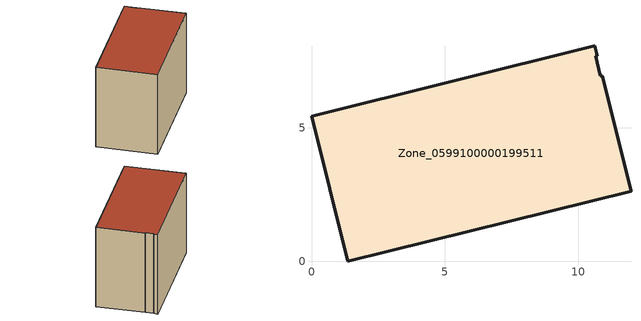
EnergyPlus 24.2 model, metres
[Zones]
Zone_0599100000199511
 floor ground (C_G): 0,5.43 10.63,8.07 10.72,7.7 10.67,7.69 10.84,6.95 10.91,6.96 11.99,2.62 1.36,0 z0
 wall outside (C_F): 10.63,8.07 0,5.43 1.36,0 11.99,2.62 10.91,6.96 10.84,6.95 10.67,7.69 10.72,7.7 10.63,8.07 z0:8.14
 roof outside (C_R): 11.99,2.62 10.91,6.96 10.84,6.95 10.67,7.69 10.72,7.7 10.63,8.07 0,5.43 1.36,0 z8.14
[BUILDING]
Pand.0599100000199511: North Axis=0; Terrain=City; Loads Convergence Tolerance Value=0.04; Temperature Convergence Tolerance Value=0.4; Solar Distribution=FullExterior; Maximum Number of Warmup Days=25; Minimum Number of Warmup Days=1
[Site:Location]
Rotterdam.The.Hague.AP_ZH_NLD Design_Conditions: Latitude=51.96; Longitude=4.45; Time Zone=1; Elevation=-4.5
[SITE:GROUNDTEMPERATURE:BUILDINGSURFACE]
18, 18, 18, 18, 18, 18, 18, 18, 18, 18, 18, 18
[MATERIAL] Thermal Absorptance=0.9; Solar Absorptance=0.7; Visible Absorptance=0.7
Name | Roughness | Thickness | Conductivity | Density | Specific Heat
G.TC.1975-1991 | MediumSmooth | 0.15 | 0.288461 | 540 | 1210
F.TC.1975-1991 | Rough | 0.3 | 0.230769 | 1920 | 840
R.TC.1975-1991 | MediumRough | 0.2 | 0.153846 | 1500 | 1000
[CONSTRUCTION]
C_G: G.TC.1975-1991
C_F: F.TC.1975-1991
C_R: R.TC.1975-1991
[ZONE]
Zone_0599100000199511: Type=1; Multiplier=1; Ceiling Height=Autocalculate; Volume=Autocalculate; Floor Area=autocalculate; Part of Total Floor Area=Yes
[ZONEINFILTRATION:DESIGNFLOWRATE]
Infil_Zone_0599100000199511: Zone or ZoneList or Space or SpaceList=Zone_0599100000199511; Schedule=AlwaysOn; Design Flow Rate Calculation Method=Flow/Area; Flow Rate per Floor Area=0.003; Constant Term Coefficient=1; Temperature Term Coefficient=0; Velocity Term Coefficient=0; Velocity Squared Term Coefficient=0
[HVACTEMPLATE:ZONE:IDEALLOADSAIRSYSTEM]
Zone_0599100000199511: Maximum Heating Supply Air Temperature=50; Minimum Cooling Supply Air Temperature=13; Maximum Heating Supply Air Humidity Ratio=0.0156; Minimum Cooling Supply Air Humidity Ratio=0.0077; Heating Limit=NoLimit; Cooling Limit=NoLimit; Dehumidification Control Type=ConstantSensibleHeatRatio; Cooling Sensible Heat Ratio=0.7; Dehumidification Setpoint=60; Humidification Control Type=None; Humidification Setpoint=30; Outdoor Air Method=None; Outdoor Air Flow Rate per Person=0.00944; Outdoor Air Flow Rate per Zone Floor Area=0; Outdoor Air Flow Rate per Zone=0; Demand Controlled Ventilation Type=None; Outdoor Air Economizer Type=NoEconomizer; Heat Recovery Type=None; Sensible Heat Recovery Effectiveness=0.7; Latent Heat Recovery Effectiveness=0.65
[ZONECONTROL:THERMOSTAT]
ThermostatControl_Zone_0599100000199511: Zone or ZoneList=Zone_0599100000199511; Control Type Schedule=DualSetpointControlType; Control 1=Thermostat_Zone_0599100000199511; Temperature Difference Between Cutout And Setpoint=0
[THERMOSTATSETPOINT:DUALSETPOINT]
Thermostat_Zone_0599100000199511: Heating Setpoint Temperature Schedule=HeatingSetpoint_Zone_0599100000199511; Cooling Setpoint Temperature Schedule=CoolingSetpoint_Zone_0599100000199511
[SCHEDULE:COMPACT]
HeatingSetpoint_Zone_0599100000199511: Through: 12/31, For: AllDays, Until: 24:00, 21
CoolingSetpoint_Zone_0599100000199511: Through: 12/31, For: AllDays, Until: 24:00, 24
DualSetpointControlType: Through: 12/31, For: AllDays, Until: 24:00, 4
AlwaysOn: Through: 12/31, For: AllDays, Until: 24:00, 1
